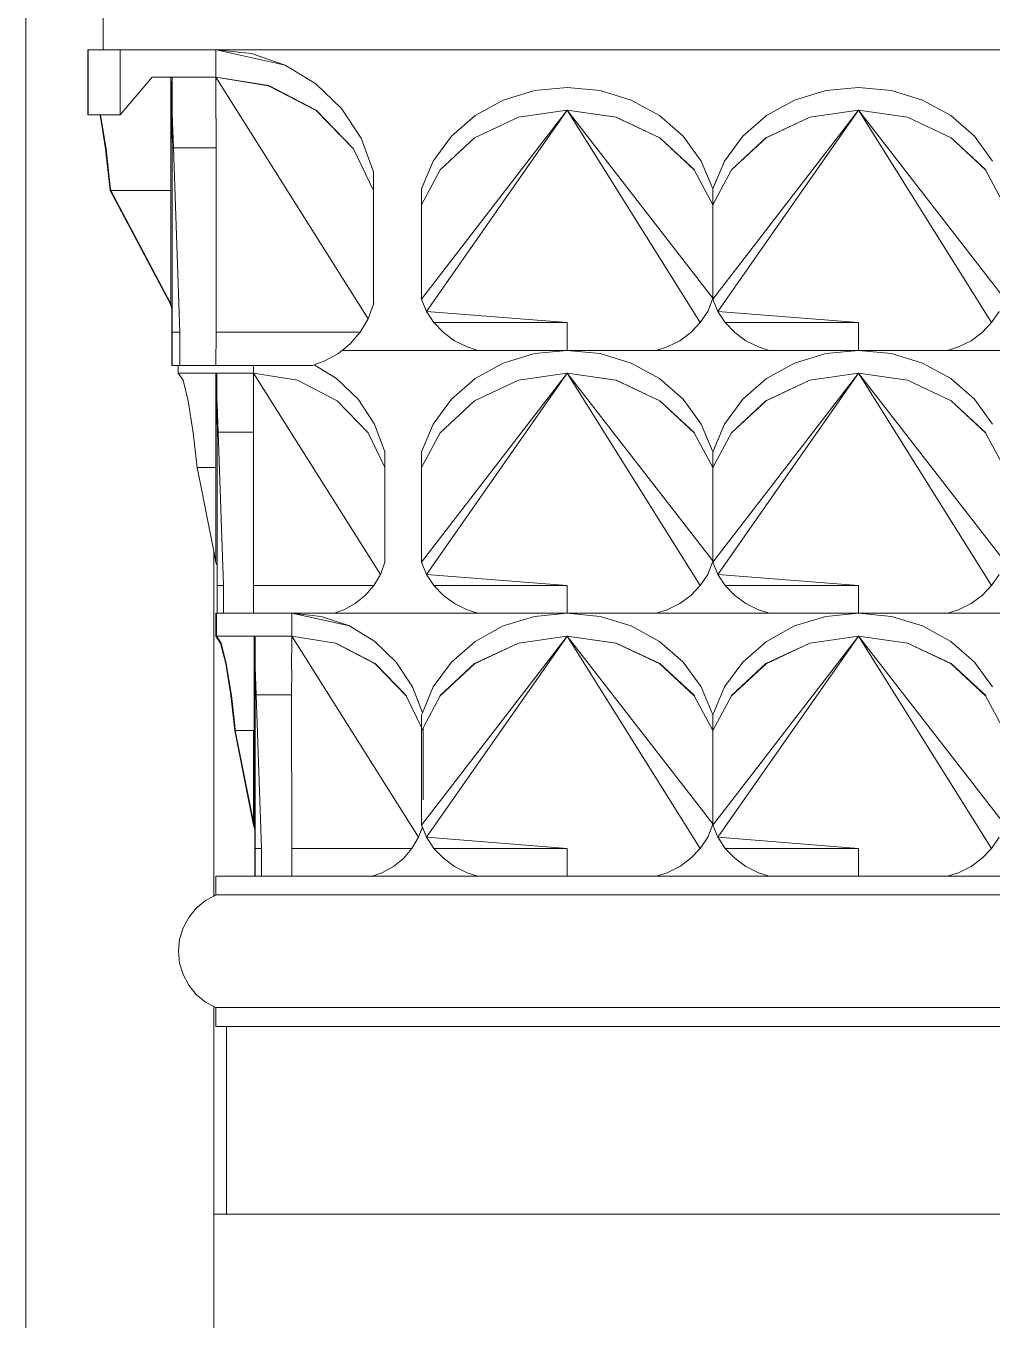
# Model space of a CAD drawing. Header units: millimetres. Extents: x -667 to -468, y -723 to -475.
# Drawn here: x -607.3918 to -607.186, y -493.4355 to -493.1598 of the extents above; entities that cross this region are included whole.
import ezdxf

# ---------------------------------------------------------------- set-up
doc = ezdxf.new("R2010")
doc.units = ezdxf.units.MM
doc.layers.add('dinding', color=36, linetype='Continuous', lineweight=9)

msp = doc.modelspace()

# ---------------------------------------------------------------- linework, layer by layer
at = {"layer": 'dinding'}
for p, q in [((-607.39176, -492.92493), (-607.39176, -494.44493)), ((-607.37529, -493.16493), (-607.37529, -493.14893)), ((-607.37858, -493.16493), (-607.37852, -493.165)), ((-607.37852, -493.16507), (-607.37858, -493.16493)), ((-607.37852, -493.16493), (-607.37858, -493.16493)), ((-607.37858, -493.16493), (-607.37858, -493.17077)), ((-607.37852, -493.165), (-607.37852, -493.16493)), ((-607.37569, -493.16493), (-607.37852, -493.16493)), ((-607.37852, -493.16507), (-607.37852, -493.165)), ((-607.37852, -493.17086), (-607.37852, -493.16507)), ((-607.37569, -493.16493), (-607.37529, -493.16493)), ((-607.37529, -493.16493), (-607.37169, -493.16493)), ((-607.37169, -493.17875), (-607.37169, -493.16493)), ((-607.37058, -493.16493), (-607.37169, -493.16493)), ((-607.37058, -493.16493), (-607.37052, -493.16493)), ((-607.37052, -493.16493), (-607.36957, -493.16493)), ((-607.36957, -493.16493), (-607.36066, -493.16493)), ((-607.36066, -493.16493), (-607.3606, -493.16494)), ((-607.3606, -493.16494), (-607.35941, -493.16493)), ((-607.35941, -493.16493), (-607.3515, -493.16493)), ((-607.3515, -493.16493), (-607.35146, -493.16493)), ((-607.35135, -493.16493), (-607.35146, -493.16493)), ((-607.35135, -493.16493), (-607.35132, -493.16493)), ((-607.35132, -493.16493), (-607.35132, -493.17076)), ((-607.35132, -493.16493), (-607.35129, -493.16493)), ((-607.35129, -493.16493), (-607.35129, -493.17077)), ((-607.35126, -493.16494), (-607.35129, -493.16493)), ((-607.01529, -493.16493), (-607.35126, -493.16494)), ((-607.35126, -493.16494), (-607.34375, -493.16574)), ((-607.33655, -493.16818), (-607.35126, -493.16494)), ((-607.34375, -493.16574), (-607.33655, -493.16818)), ((-607.37858, -493.17077), (-607.37852, -493.17086)), ((-607.37858, -493.17077), (-607.37858, -493.17875)), ((-607.37852, -493.17875), (-607.37852, -493.17086)), ((-607.36489, -493.17076), (-607.37169, -493.17875)), ((-607.36089, -493.17076), (-607.36489, -493.17076)), ((-607.36062, -493.18583), (-607.36089, -493.17076)), ((-607.36089, -493.1949), (-607.36089, -493.17076)), ((-607.36089, -493.17076), (-607.36063, -493.17755)), ((-607.36063, -493.17076), (-607.36089, -493.17076)), ((-607.35132, -493.17076), (-607.36063, -493.17076)), ((-607.36063, -493.17076), (-607.36063, -493.17755)), ((-607.35132, -493.17076), (-607.35131, -493.17951)), ((-607.35129, -493.17077), (-607.34005, -493.17255)), ((-607.35129, -493.17077), (-607.34007, -493.17258)), ((-607.31887, -493.2222), (-607.35129, -493.17077)), ((-607.33655, -493.16818), (-607.33006, -493.17214)), ((-607.34007, -493.17258), (-607.32996, -493.17784)), ((-607.34005, -493.17255), (-607.32993, -493.1778)), ((-607.33006, -493.17214), (-607.32459, -493.17742)), ((-607.28349, -493.17361), (-607.29013, -493.17564)), ((-607.2765, -493.17293), (-607.28349, -493.17361)), ((-607.26951, -493.17361), (-607.2765, -493.17293)), ((-607.26287, -493.17564), (-607.26951, -493.17361)), ((-607.22145, -493.17361), (-607.2281, -493.17564)), ((-607.21447, -493.17293), (-607.22145, -493.17361)), ((-607.20748, -493.17361), (-607.21447, -493.17293)), ((-607.20083, -493.17564), (-607.20748, -493.17361)), ((-607.29013, -493.17564), (-607.29612, -493.17894)), ((-607.25688, -493.17894), (-607.26287, -493.17564)), ((-607.2281, -493.17564), (-607.23409, -493.17894)), ((-607.19484, -493.17894), (-607.20083, -493.17564)), ((-607.37858, -493.17875), (-607.37852, -493.17875)), ((-607.37852, -493.17875), (-607.37849, -493.17876)), ((-607.37669, -493.17876), (-607.37849, -493.17876)), ((-607.37594, -493.17876), (-607.37669, -493.17876)), ((-607.37594, -493.17876), (-607.37479, -493.18599)), ((-607.37584, -493.17876), (-607.37594, -493.17876)), ((-607.37169, -493.17875), (-607.37584, -493.17876)), ((-607.37584, -493.17876), (-607.37469, -493.18599)), ((-607.36063, -493.17758), (-607.36063, -493.17755)), ((-607.36063, -493.1781), (-607.36063, -493.17758)), ((-607.36063, -493.1781), (-607.36062, -493.18583)), ((-607.3606, -493.17843), (-607.36034, -493.18582)), ((-607.32996, -493.17784), (-607.32202, -493.18601)), ((-607.32993, -493.1778), (-607.322, -493.18599)), ((-607.32459, -493.17742), (-607.32041, -493.18377)), ((-607.30752, -493.21806), (-607.2765, -493.17779)), ((-607.30644, -493.22065), (-607.2765, -493.17779)), ((-607.29612, -493.17894), (-607.30117, -493.18334)), ((-607.2765, -493.17779), (-607.2869, -493.17928)), ((-607.2765, -493.17779), (-607.28688, -493.1793)), ((-607.2661, -493.17928), (-607.2765, -493.17779)), ((-607.26612, -493.1793), (-607.2765, -493.17779)), ((-607.2765, -493.17779), (-607.24818, -493.22303)), ((-607.2765, -493.17779), (-607.24548, -493.21779)), ((-607.25183, -493.18334), (-607.25688, -493.17894)), ((-607.24548, -493.21806), (-607.21447, -493.17779)), ((-607.24441, -493.22065), (-607.21447, -493.17779)), ((-607.23409, -493.17894), (-607.23914, -493.18334)), ((-607.21447, -493.17779), (-607.22487, -493.17928)), ((-607.21447, -493.17779), (-607.22485, -493.1793)), ((-607.20406, -493.17928), (-607.21447, -493.17779)), ((-607.20408, -493.1793), (-607.21447, -493.17779)), ((-607.21447, -493.17779), (-607.18614, -493.22303)), ((-607.21447, -493.17779), (-607.18345, -493.21779)), ((-607.1898, -493.18334), (-607.19484, -493.17894)), ((-607.35128, -493.18583), (-607.35128, -493.17948)), ((-607.2869, -493.17928), (-607.29624, -493.18366)), ((-607.28688, -493.1793), (-607.29622, -493.18369)), ((-607.28688, -493.1793), (-607.2869, -493.17928)), ((-607.26612, -493.1793), (-607.2661, -493.17928)), ((-607.25679, -493.18369), (-607.26612, -493.1793)), ((-607.25676, -493.18366), (-607.2661, -493.17928)), ((-607.22487, -493.17928), (-607.23421, -493.18366)), ((-607.22485, -493.1793), (-607.23418, -493.18369)), ((-607.22485, -493.1793), (-607.22487, -493.17928)), ((-607.20408, -493.1793), (-607.20406, -493.17928)), ((-607.19475, -493.18369), (-607.20408, -493.1793)), ((-607.19473, -493.18366), (-607.20406, -493.17928)), ((-607.32041, -493.18377), (-607.31772, -493.19089)), ((-607.30117, -493.18334), (-607.30503, -493.18863)), ((-607.29624, -493.18366), (-607.30356, -493.19048)), ((-607.29622, -493.18369), (-607.30354, -493.1905)), ((-607.29622, -493.18369), (-607.29624, -493.18366)), ((-607.25679, -493.18369), (-607.25676, -493.18366)), ((-607.24946, -493.1905), (-607.25679, -493.18369)), ((-607.24944, -493.19048), (-607.25676, -493.18366)), ((-607.24797, -493.18863), (-607.25183, -493.18334)), ((-607.23914, -493.18334), (-607.243, -493.18863)), ((-607.23421, -493.18366), (-607.24153, -493.19048)), ((-607.23418, -493.18369), (-607.24151, -493.1905)), ((-607.23418, -493.18369), (-607.23421, -493.18366)), ((-607.19475, -493.18369), (-607.19473, -493.18366)), ((-607.18742, -493.1905), (-607.19475, -493.18369)), ((-607.18741, -493.19048), (-607.19473, -493.18366)), ((-607.18594, -493.18863), (-607.1898, -493.18334)), ((-607.37479, -493.18599), (-607.37378, -493.19491)), ((-607.37469, -493.18599), (-607.37378, -493.19407)), ((-607.36034, -493.18582), (-607.36062, -493.18583)), ((-607.36062, -493.18583), (-607.36061, -493.21999)), ((-607.36034, -493.18582), (-607.35896, -493.22505)), ((-607.36034, -493.18582), (-607.35128, -493.18583)), ((-607.35128, -493.22505), (-607.35128, -493.18583)), ((-607.31772, -493.19491), (-607.32202, -493.18601)), ((-607.322, -493.18599), (-607.31772, -493.19491)), ((-607.30503, -493.18863), (-607.30752, -493.19456)), ((-607.24548, -493.19456), (-607.24797, -493.18863)), ((-607.243, -493.18863), (-607.24548, -493.19456)), ((-607.31772, -493.19491), (-607.31772, -493.19089)), ((-607.30354, -493.1905), (-607.30752, -493.19791)), ((-607.30354, -493.1905), (-607.30356, -493.19048)), ((-607.24946, -493.1905), (-607.24944, -493.19048)), ((-607.24548, -493.19791), (-607.24946, -493.1905)), ((-607.24151, -493.1905), (-607.24548, -493.19791)), ((-607.24151, -493.1905), (-607.24153, -493.19048)), ((-607.18742, -493.1905), (-607.18741, -493.19048)), ((-607.18345, -493.19791), (-607.18742, -493.1905)), ((-607.37378, -493.19491), (-607.37378, -493.19407)), ((-607.37378, -493.19407), (-607.37369, -493.1949)), ((-607.37369, -493.1949), (-607.37378, -493.19491)), ((-607.37378, -493.19491), (-607.36098, -493.21909)), ((-607.36089, -493.1949), (-607.37369, -493.1949)), ((-607.37369, -493.1949), (-607.36098, -493.21891)), ((-607.36089, -493.21908), (-607.36089, -493.1949)), ((-607.31772, -493.19491), (-607.31772, -493.21909)), ((-607.30752, -493.19791), (-607.30752, -493.19456)), ((-607.24548, -493.19791), (-607.24548, -493.19456)), ((-607.30752, -493.19791), (-607.30752, -493.21806)), ((-607.24548, -493.21779), (-607.24548, -493.19791)), ((-607.36098, -493.21909), (-607.36098, -493.21891)), ((-607.36098, -493.21891), (-607.36089, -493.21908)), ((-607.36089, -493.21908), (-607.36098, -493.21909)), ((-607.36067, -493.22009), (-607.36098, -493.21909)), ((-607.36061, -493.21999), (-607.36089, -493.21908)), ((-607.36067, -493.23213), (-607.36067, -493.22009)), ((-607.36061, -493.22029), (-607.36067, -493.22009)), ((-607.36061, -493.21999), (-607.36061, -493.22029)), ((-607.36061, -493.22029), (-607.36061, -493.22505)), ((-607.31887, -493.2222), (-607.31772, -493.21909)), ((-607.31772, -493.21909), (-607.31766, -493.21876)), ((-607.30752, -493.21806), (-607.30757, -493.21779)), ((-607.30644, -493.22065), (-607.30752, -493.21806)), ((-607.2466, -493.22066), (-607.24554, -493.21806)), ((-607.24554, -493.21806), (-607.24548, -493.21779)), ((-607.24548, -493.21806), (-607.24551, -493.21793)), ((-607.24548, -493.21779), (-607.24548, -493.21806)), ((-607.24441, -493.22065), (-607.24548, -493.21806)), ((-607.31887, -493.2222), (-607.32058, -493.22505)), ((-607.30488, -493.22303), (-607.30644, -493.22065)), ((-607.30644, -493.22065), (-607.27652, -493.22303)), ((-607.30288, -493.22513), (-607.30488, -493.22303)), ((-607.30488, -493.22303), (-607.27652, -493.22303)), ((-607.27652, -493.22303), (-607.27653, -493.22893)), ((-607.25018, -493.22513), (-607.24818, -493.22303)), ((-607.24818, -493.22303), (-607.2466, -493.22066)), ((-607.24285, -493.22303), (-607.24441, -493.22065)), ((-607.24441, -493.22065), (-607.21449, -493.22303)), ((-607.24085, -493.22513), (-607.24285, -493.22303)), ((-607.24285, -493.22303), (-607.21449, -493.22303)), ((-607.21449, -493.22303), (-607.2145, -493.22893)), ((-607.18815, -493.22513), (-607.18614, -493.22303)), ((-607.18614, -493.22303), (-607.18457, -493.22066)), ((-607.36061, -493.22505), (-607.3606, -493.23213)), ((-607.35896, -493.22505), (-607.36061, -493.22505)), ((-607.35896, -493.22505), (-607.35896, -493.23213)), ((-607.35129, -493.23213), (-607.35128, -493.22505)), ((-607.32058, -493.22505), (-607.35128, -493.22505)), ((-607.32274, -493.22757), (-607.32058, -493.22505)), ((-607.3005, -493.22687), (-607.30288, -493.22513)), ((-607.25255, -493.22687), (-607.25018, -493.22513)), ((-607.23847, -493.22687), (-607.24085, -493.22513)), ((-607.19052, -493.22687), (-607.18815, -493.22513)), ((-607.32442, -493.22893), (-607.32274, -493.22757)), ((-607.29782, -493.22821), (-607.3005, -493.22687)), ((-607.29551, -493.22893), (-607.29782, -493.22821)), ((-607.25754, -493.22893), (-607.25523, -493.22821)), ((-607.25523, -493.22821), (-607.25255, -493.22687)), ((-607.23579, -493.22821), (-607.23847, -493.22687)), ((-607.23348, -493.22893), (-607.23579, -493.22821)), ((-607.19551, -493.22893), (-607.1932, -493.22821)), ((-607.1932, -493.22821), (-607.19052, -493.22687)), ((-607.33039, -493.23202), (-607.32822, -493.23127)), ((-607.32822, -493.23127), (-607.32532, -493.22966)), ((-607.32532, -493.22966), (-607.32442, -493.22893)), ((-607.32442, -493.22893), (-607.29551, -493.22893)), ((-607.29551, -493.22893), (-607.27653, -493.22893)), ((-607.28349, -493.22961), (-607.29013, -493.23164)), ((-607.27653, -493.22893), (-607.28349, -493.22961)), ((-607.2765, -493.22893), (-607.27653, -493.22893)), ((-607.26951, -493.22961), (-607.2765, -493.22893)), ((-607.25754, -493.22893), (-607.2765, -493.22893)), ((-607.26287, -493.23164), (-607.26951, -493.22961)), ((-607.25754, -493.22893), (-607.23348, -493.22893)), ((-607.23348, -493.22893), (-607.2145, -493.22893)), ((-607.22145, -493.22961), (-607.2281, -493.23164)), ((-607.2145, -493.22893), (-607.22145, -493.22961)), ((-607.21447, -493.22893), (-607.2145, -493.22893)), ((-607.20748, -493.22961), (-607.21447, -493.22893)), ((-607.19551, -493.22893), (-607.21447, -493.22893)), ((-607.20083, -493.23164), (-607.20748, -493.22961)), ((-607.19551, -493.22893), (-607.17145, -493.22893)), ((-607.3606, -493.23213), (-607.36067, -493.23213)), ((-607.35931, -493.23213), (-607.3606, -493.23213)), ((-607.35931, -493.23213), (-607.35931, -493.23379)), ((-607.35896, -493.23213), (-607.35931, -493.23213)), ((-607.35129, -493.23379), (-607.35931, -493.23379)), ((-607.35931, -493.23379), (-607.3583, -493.23528)), ((-607.35896, -493.23213), (-607.35129, -493.23213)), ((-607.35129, -493.23213), (-607.34331, -493.23213)), ((-607.35106, -493.24634), (-607.35129, -493.23379)), ((-607.35129, -493.23379), (-607.35107, -493.23947)), ((-607.35129, -493.25391), (-607.35129, -493.23379)), ((-607.35107, -493.23379), (-607.35129, -493.23379)), ((-607.34329, -493.23379), (-607.35107, -493.23379)), ((-607.35107, -493.23379), (-607.35107, -493.23947)), ((-607.34331, -493.23213), (-607.34329, -493.23379)), ((-607.34331, -493.23213), (-607.33072, -493.23213)), ((-607.34329, -493.23379), (-607.34331, -493.24108)), ((-607.31628, -493.27666), (-607.34329, -493.23379)), ((-607.34329, -493.23379), (-607.33394, -493.2353)), ((-607.33072, -493.23213), (-607.33039, -493.23202)), ((-607.33039, -493.23202), (-607.3256, -493.23494)), ((-607.30752, -493.27406), (-607.2765, -493.23379)), ((-607.30644, -493.27665), (-607.2765, -493.23379)), ((-607.29013, -493.23164), (-607.29612, -493.23494)), ((-607.2765, -493.23379), (-607.2869, -493.23528)), ((-607.2765, -493.23379), (-607.28688, -493.2353)), ((-607.2661, -493.23528), (-607.2765, -493.23379)), ((-607.26612, -493.2353), (-607.2765, -493.23379)), ((-607.2765, -493.23379), (-607.24818, -493.27903)), ((-607.2765, -493.23379), (-607.24548, -493.27379)), ((-607.25688, -493.23494), (-607.26287, -493.23164)), ((-607.24548, -493.27406), (-607.21447, -493.23379)), ((-607.24441, -493.27665), (-607.21447, -493.23379)), ((-607.2281, -493.23164), (-607.23409, -493.23494)), ((-607.21447, -493.23379), (-607.22487, -493.23528)), ((-607.21447, -493.23379), (-607.22485, -493.2353)), ((-607.20406, -493.23528), (-607.21447, -493.23379)), ((-607.20408, -493.2353), (-607.21447, -493.23379)), ((-607.21447, -493.23379), (-607.18614, -493.27903)), ((-607.21447, -493.23379), (-607.18345, -493.27379)), ((-607.19484, -493.23494), (-607.20083, -493.23164)), ((-607.3583, -493.23528), (-607.35721, -493.23965)), ((-607.33394, -493.2353), (-607.33392, -493.23528)), ((-607.33394, -493.2353), (-607.32551, -493.23969)), ((-607.33392, -493.23528), (-607.32549, -493.23966)), ((-607.3256, -493.23494), (-607.32104, -493.23934)), ((-607.29612, -493.23494), (-607.30117, -493.23934)), ((-607.2869, -493.23528), (-607.29624, -493.23966)), ((-607.28688, -493.2353), (-607.29622, -493.23969)), ((-607.28688, -493.2353), (-607.2869, -493.23528)), ((-607.26612, -493.2353), (-607.2661, -493.23528)), ((-607.25679, -493.23969), (-607.26612, -493.2353)), ((-607.25676, -493.23966), (-607.2661, -493.23528)), ((-607.25183, -493.23934), (-607.25688, -493.23494)), ((-607.23409, -493.23494), (-607.23914, -493.23934)), ((-607.22487, -493.23528), (-607.23421, -493.23966)), ((-607.22485, -493.2353), (-607.23418, -493.23969)), ((-607.22485, -493.2353), (-607.22487, -493.23528)), ((-607.20408, -493.2353), (-607.20406, -493.23528)), ((-607.19475, -493.23969), (-607.20408, -493.2353)), ((-607.19473, -493.23966), (-607.20406, -493.23528)), ((-607.1898, -493.23934), (-607.19484, -493.23494)), ((-607.35721, -493.23965), (-607.35613, -493.24648)), ((-607.35106, -493.23988), (-607.35107, -493.23947)), ((-607.32551, -493.23969), (-607.3189, -493.2465)), ((-607.32549, -493.23966), (-607.31888, -493.24648)), ((-607.32104, -493.23934), (-607.31756, -493.24463)), ((-607.30117, -493.23934), (-607.30503, -493.24463)), ((-607.29624, -493.23966), (-607.30356, -493.24648)), ((-607.29622, -493.23969), (-607.30354, -493.2465)), ((-607.29622, -493.23969), (-607.29624, -493.23966)), ((-607.25679, -493.23969), (-607.25676, -493.23966)), ((-607.24946, -493.2465), (-607.25679, -493.23969)), ((-607.24944, -493.24648), (-607.25676, -493.23966)), ((-607.24797, -493.24463), (-607.25183, -493.23934)), ((-607.23914, -493.23934), (-607.243, -493.24463)), ((-607.23421, -493.23966), (-607.24153, -493.24648)), ((-607.23418, -493.23969), (-607.24151, -493.2465)), ((-607.23418, -493.23969), (-607.23421, -493.23966)), ((-607.19475, -493.23969), (-607.19473, -493.23966)), ((-607.18742, -493.2465), (-607.19475, -493.23969)), ((-607.18741, -493.24648), (-607.19473, -493.23966)), ((-607.18594, -493.24463), (-607.1898, -493.23934)), ((-607.35107, -493.2399), (-607.35106, -493.23988)), ((-607.35107, -493.24017), (-607.35107, -493.2399)), ((-607.35107, -493.24017), (-607.35104, -493.24018)), ((-607.35104, -493.24018), (-607.35106, -493.24034)), ((-607.35105, -493.24038), (-607.35106, -493.24034)), ((-607.35106, -493.24634), (-607.35105, -493.24038)), ((-607.35105, -493.24038), (-607.35083, -493.24634)), ((-607.34331, -493.24634), (-607.34328, -493.24105)), ((-607.31756, -493.24463), (-607.31531, -493.25056)), ((-607.30503, -493.24463), (-607.30752, -493.25056)), ((-607.24548, -493.25056), (-607.24797, -493.24463)), ((-607.243, -493.24463), (-607.24548, -493.25056)), ((-607.35613, -493.24648), (-607.35529, -493.25391)), ((-607.35083, -493.24634), (-607.35106, -493.24634)), ((-607.35106, -493.24634), (-607.35106, -493.27481)), ((-607.35083, -493.24634), (-607.34968, -493.27903)), ((-607.35083, -493.24634), (-607.34331, -493.24634)), ((-607.34331, -493.24634), (-607.34328, -493.27903)), ((-607.31888, -493.24648), (-607.3189, -493.2465)), ((-607.31531, -493.25391), (-607.3189, -493.2465)), ((-607.30354, -493.2465), (-607.30752, -493.25391)), ((-607.30354, -493.2465), (-607.30356, -493.24648)), ((-607.24946, -493.2465), (-607.24944, -493.24648)), ((-607.24548, -493.25391), (-607.24946, -493.2465)), ((-607.24151, -493.2465), (-607.24548, -493.25391)), ((-607.24151, -493.2465), (-607.24153, -493.24648)), ((-607.18742, -493.2465), (-607.18741, -493.24648)), ((-607.18345, -493.25391), (-607.18742, -493.2465)), ((-607.31531, -493.25391), (-607.31531, -493.25056)), ((-607.30752, -493.25391), (-607.30752, -493.25056)), ((-607.24548, -493.25391), (-607.24548, -493.25056)), ((-607.35129, -493.25391), (-607.35529, -493.25391)), ((-607.35529, -493.25391), (-607.35176, -493.27169)), ((-607.35129, -493.27406), (-607.35129, -493.25391)), ((-607.31531, -493.25391), (-607.31531, -493.27406)), ((-607.30752, -493.25391), (-607.30752, -493.27406)), ((-607.24548, -493.27379), (-607.24548, -493.25391)), ((-607.35176, -493.34518), (-607.35176, -493.27169)), ((-607.35176, -493.27169), (-607.35129, -493.27406)), ((-607.35106, -493.27481), (-607.35129, -493.27406)), ((-607.35106, -493.27481), (-607.35105, -493.27903)), ((-607.31531, -493.27406), (-607.31615, -493.2763)), ((-607.30752, -493.27406), (-607.30757, -493.27379)), ((-607.30644, -493.27665), (-607.30752, -493.27406)), ((-607.2466, -493.27666), (-607.24554, -493.27406)), ((-607.24554, -493.27406), (-607.24548, -493.27379)), ((-607.24548, -493.27406), (-607.24551, -493.27393)), ((-607.24548, -493.27406), (-607.24548, -493.27379)), ((-607.24441, -493.27665), (-607.24548, -493.27406)), ((-607.31628, -493.27666), (-607.31769, -493.27903)), ((-607.31628, -493.27666), (-607.31615, -493.2763)), ((-607.30488, -493.27903), (-607.30644, -493.27665)), ((-607.30644, -493.27665), (-607.27652, -493.27903)), ((-607.24818, -493.27903), (-607.2466, -493.27666)), ((-607.24285, -493.27903), (-607.24441, -493.27665)), ((-607.24441, -493.27665), (-607.21449, -493.27903)), ((-607.18614, -493.27903), (-607.18457, -493.27666)), ((-607.35105, -493.27903), (-607.35105, -493.28493)), ((-607.34968, -493.27903), (-607.35105, -493.27903)), ((-607.34968, -493.27903), (-607.34969, -493.28493)), ((-607.34329, -493.28493), (-607.34328, -493.27903)), ((-607.31769, -493.27903), (-607.34328, -493.27903)), ((-607.32165, -493.28287), (-607.3195, -493.28113)), ((-607.3195, -493.28113), (-607.31769, -493.27903)), ((-607.30288, -493.28113), (-607.30488, -493.27903)), ((-607.30488, -493.27903), (-607.27652, -493.27903)), ((-607.3005, -493.28287), (-607.30288, -493.28113)), ((-607.27652, -493.27903), (-607.27653, -493.28493)), ((-607.25255, -493.28287), (-607.25018, -493.28113)), ((-607.25018, -493.28113), (-607.24818, -493.27903)), ((-607.24085, -493.28113), (-607.24285, -493.27903)), ((-607.24285, -493.27903), (-607.21449, -493.27903)), ((-607.23847, -493.28287), (-607.24085, -493.28113)), ((-607.21449, -493.27903), (-607.2145, -493.28493)), ((-607.19052, -493.28287), (-607.18815, -493.28113)), ((-607.18815, -493.28113), (-607.18614, -493.27903)), ((-607.32406, -493.28421), (-607.32165, -493.28287)), ((-607.29782, -493.28422), (-607.3005, -493.28287)), ((-607.25523, -493.28422), (-607.25255, -493.28287)), ((-607.23579, -493.28422), (-607.23847, -493.28287)), ((-607.1932, -493.28422), (-607.19052, -493.28287)), ((-607.35129, -493.28979), (-607.35129, -493.28493)), ((-607.35129, -493.28493), (-607.35119, -493.28504)), ((-607.35119, -493.28493), (-607.35129, -493.28493)), ((-607.35119, -493.28493), (-607.35105, -493.28493)), ((-607.35119, -493.28493), (-607.35119, -493.28504)), ((-607.35119, -493.28504), (-607.35119, -493.28979)), ((-607.34969, -493.28493), (-607.35105, -493.28493)), ((-607.34329, -493.28493), (-607.34969, -493.28493)), ((-607.34329, -493.28493), (-607.33517, -493.28493)), ((-607.33517, -493.28493), (-607.33517, -493.28979)), ((-607.33514, -493.28493), (-607.33517, -493.28493)), ((-607.33514, -493.28493), (-607.32888, -493.28561)), ((-607.32288, -493.28764), (-607.33514, -493.28493)), ((-607.33514, -493.28493), (-607.32615, -493.28493)), ((-607.32888, -493.28561), (-607.32288, -493.28764)), ((-607.32615, -493.28493), (-607.32406, -493.28421)), ((-607.32615, -493.28493), (-607.29551, -493.28493)), ((-607.29551, -493.28493), (-607.29782, -493.28422)), ((-607.27653, -493.28493), (-607.29551, -493.28493)), ((-607.28349, -493.28561), (-607.29013, -493.28764)), ((-607.27653, -493.28493), (-607.28349, -493.28561)), ((-607.2765, -493.28493), (-607.27653, -493.28493)), ((-607.26951, -493.28561), (-607.2765, -493.28493)), ((-607.25754, -493.28493), (-607.2765, -493.28493)), ((-607.26287, -493.28764), (-607.26951, -493.28561)), ((-607.25754, -493.28493), (-607.25523, -493.28422)), ((-607.25754, -493.28493), (-607.23348, -493.28493)), ((-607.23348, -493.28493), (-607.23579, -493.28422)), ((-607.2145, -493.28493), (-607.23348, -493.28493)), ((-607.22145, -493.28561), (-607.2281, -493.28764)), ((-607.2145, -493.28493), (-607.22145, -493.28561)), ((-607.21447, -493.28493), (-607.2145, -493.28493)), ((-607.20748, -493.28561), (-607.21447, -493.28493)), ((-607.19551, -493.28493), (-607.21447, -493.28493)), ((-607.20083, -493.28764), (-607.20748, -493.28561)), ((-607.19551, -493.28493), (-607.1932, -493.28422)), ((-607.19551, -493.28493), (-607.17145, -493.28493)), ((-607.32288, -493.28764), (-607.31748, -493.29094)), ((-607.29013, -493.28764), (-607.29612, -493.29094)), ((-607.25688, -493.29094), (-607.26287, -493.28764)), ((-607.2281, -493.28764), (-607.23409, -493.29094)), ((-607.19484, -493.29094), (-607.20083, -493.28764)), ((-607.3503, -493.29128), (-607.35129, -493.28979)), ((-607.34317, -493.28979), (-607.35119, -493.28979)), ((-607.35119, -493.28979), (-607.35018, -493.29128)), ((-607.34921, -493.29566), (-607.3503, -493.29128)), ((-607.35018, -493.29128), (-607.34909, -493.29565)), ((-607.34294, -493.30234), (-607.34317, -493.28979)), ((-607.34317, -493.28979), (-607.34295, -493.29547)), ((-607.34295, -493.28979), (-607.34317, -493.28979)), ((-607.34317, -493.30988), (-607.34317, -493.28979)), ((-607.33517, -493.28979), (-607.34295, -493.28979)), ((-607.34295, -493.28979), (-607.34295, -493.29547)), ((-607.33517, -493.28979), (-607.33519, -493.29708)), ((-607.30815, -493.33265), (-607.33517, -493.28979)), ((-607.33517, -493.28979), (-607.32582, -493.2913)), ((-607.32582, -493.2913), (-607.3258, -493.29128)), ((-607.32582, -493.2913), (-607.31739, -493.29569)), ((-607.3258, -493.29128), (-607.31737, -493.29566)), ((-607.31748, -493.29094), (-607.31292, -493.29534)), ((-607.30752, -493.33006), (-607.2765, -493.28979)), ((-607.30644, -493.33265), (-607.2765, -493.28979)), ((-607.29612, -493.29094), (-607.30117, -493.29534)), ((-607.2869, -493.29128), (-607.29624, -493.29566)), ((-607.28688, -493.2913), (-607.29622, -493.29569)), ((-607.2765, -493.28979), (-607.2869, -493.29128)), ((-607.28688, -493.2913), (-607.2869, -493.29128)), ((-607.2765, -493.28979), (-607.28688, -493.2913)), ((-607.2661, -493.29128), (-607.2765, -493.28979)), ((-607.26612, -493.2913), (-607.2765, -493.28979)), ((-607.2765, -493.28979), (-607.24818, -493.33503)), ((-607.2765, -493.28979), (-607.24548, -493.32979)), ((-607.26612, -493.2913), (-607.2661, -493.29128)), ((-607.25679, -493.29569), (-607.26612, -493.2913)), ((-607.25676, -493.29566), (-607.2661, -493.29128)), ((-607.25183, -493.29534), (-607.25688, -493.29094)), ((-607.24548, -493.33006), (-607.21447, -493.28979)), ((-607.24441, -493.33265), (-607.21447, -493.28979)), ((-607.23409, -493.29094), (-607.23914, -493.29534)), ((-607.22487, -493.29128), (-607.23421, -493.29566)), ((-607.22485, -493.2913), (-607.23418, -493.29569)), ((-607.21447, -493.28979), (-607.22487, -493.29128)), ((-607.22485, -493.2913), (-607.22487, -493.29128)), ((-607.21447, -493.28979), (-607.22485, -493.2913)), ((-607.20406, -493.29128), (-607.21447, -493.28979)), ((-607.20408, -493.2913), (-607.21447, -493.28979)), ((-607.21447, -493.28979), (-607.18614, -493.33503)), ((-607.21447, -493.28979), (-607.18345, -493.32979)), ((-607.20408, -493.2913), (-607.20406, -493.29128)), ((-607.19475, -493.29569), (-607.20408, -493.2913)), ((-607.19473, -493.29566), (-607.20406, -493.29128)), ((-607.1898, -493.29534), (-607.19484, -493.29094)), ((-607.34813, -493.30248), (-607.34921, -493.29566)), ((-607.34909, -493.29565), (-607.34801, -493.30248)), ((-607.34293, -493.29588), (-607.34295, -493.29547)), ((-607.34295, -493.2959), (-607.34293, -493.29588)), ((-607.34295, -493.29617), (-607.34295, -493.2959)), ((-607.34295, -493.29617), (-607.34292, -493.29618)), ((-607.34294, -493.30234), (-607.34293, -493.29638)), ((-607.34292, -493.29618), (-607.34293, -493.29634)), ((-607.34293, -493.29638), (-607.34293, -493.29634)), ((-607.34293, -493.29638), (-607.3427, -493.30234)), ((-607.33518, -493.30234), (-607.33516, -493.29705)), ((-607.31739, -493.29569), (-607.31078, -493.3025)), ((-607.31737, -493.29566), (-607.31076, -493.30248)), ((-607.31292, -493.29534), (-607.30944, -493.30063)), ((-607.30117, -493.29534), (-607.30503, -493.30063)), ((-607.29624, -493.29566), (-607.30356, -493.30248)), ((-607.29622, -493.29569), (-607.30354, -493.3025)), ((-607.29622, -493.29569), (-607.29624, -493.29566)), ((-607.25679, -493.29569), (-607.25676, -493.29566)), ((-607.24946, -493.3025), (-607.25679, -493.29569)), ((-607.24944, -493.30248), (-607.25676, -493.29566)), ((-607.24797, -493.30063), (-607.25183, -493.29534)), ((-607.23914, -493.29534), (-607.243, -493.30063)), ((-607.23421, -493.29566), (-607.24153, -493.30248)), ((-607.23418, -493.29569), (-607.24151, -493.3025)), ((-607.23418, -493.29569), (-607.23421, -493.29566)), ((-607.19475, -493.29569), (-607.19473, -493.29566)), ((-607.18742, -493.3025), (-607.19475, -493.29569)), ((-607.18741, -493.30248), (-607.19473, -493.29566)), ((-607.18594, -493.30063), (-607.1898, -493.29534)), ((-607.34729, -493.30991), (-607.34813, -493.30248)), ((-607.34801, -493.30248), (-607.34729, -493.30883)), ((-607.3427, -493.30234), (-607.34294, -493.30234)), ((-607.34293, -493.33081), (-607.34294, -493.30234)), ((-607.3427, -493.30234), (-607.34156, -493.33503)), ((-607.3427, -493.30234), (-607.33518, -493.30234)), ((-607.33518, -493.30234), (-607.33516, -493.33503)), ((-607.31076, -493.30248), (-607.31078, -493.3025)), ((-607.30752, -493.30924), (-607.31078, -493.3025)), ((-607.30944, -493.30063), (-607.30735, -493.30615)), ((-607.30503, -493.30063), (-607.30735, -493.30615)), ((-607.30354, -493.3025), (-607.30719, -493.3093)), ((-607.30354, -493.3025), (-607.30356, -493.30248)), ((-607.24946, -493.3025), (-607.24944, -493.30248)), ((-607.24548, -493.30991), (-607.24946, -493.3025)), ((-607.24548, -493.30656), (-607.24797, -493.30063)), ((-607.243, -493.30063), (-607.24548, -493.30656)), ((-607.24151, -493.3025), (-607.24548, -493.30991)), ((-607.24151, -493.3025), (-607.24153, -493.30248)), ((-607.18742, -493.3025), (-607.18741, -493.30248)), ((-607.18345, -493.30991), (-607.18742, -493.3025)), ((-607.30735, -493.30615), (-607.30752, -493.30656)), ((-607.30752, -493.30924), (-607.30752, -493.30656)), ((-607.24548, -493.30991), (-607.24548, -493.30656)), ((-607.34729, -493.30885), (-607.34729, -493.30883)), ((-607.34729, -493.30991), (-607.34729, -493.30885)), ((-607.34729, -493.30885), (-607.34717, -493.30988)), ((-607.34729, -493.30991), (-607.34329, -493.33006)), ((-607.34717, -493.30991), (-607.34729, -493.30991)), ((-607.34717, -493.30991), (-607.34717, -493.30988)), ((-607.34329, -493.30991), (-607.34717, -493.30991)), ((-607.34717, -493.30991), (-607.34329, -493.32944)), ((-607.34329, -493.32944), (-607.34329, -493.30991)), ((-607.34317, -493.30991), (-607.34329, -493.30991)), ((-607.34317, -493.30991), (-607.34317, -493.30988)), ((-607.34317, -493.33003), (-607.34317, -493.30991)), ((-607.30752, -493.30991), (-607.30752, -493.30924)), ((-607.30735, -493.30959), (-607.30752, -493.30991)), ((-607.30752, -493.30991), (-607.30752, -493.33006)), ((-607.30719, -493.3093), (-607.30735, -493.30959)), ((-607.30719, -493.30991), (-607.30735, -493.30959)), ((-607.30719, -493.30991), (-607.30719, -493.3093)), ((-607.30719, -493.30991), (-607.30719, -493.32468)), ((-607.24548, -493.32979), (-607.24548, -493.30991)), ((-607.34329, -493.33006), (-607.34329, -493.32944)), ((-607.34329, -493.32944), (-607.34317, -493.33003)), ((-607.34316, -493.33006), (-607.34329, -493.33006)), ((-607.34303, -493.3309), (-607.34329, -493.33006)), ((-607.34316, -493.33006), (-607.34317, -493.33003)), ((-607.34316, -493.3301), (-607.34316, -493.33006)), ((-607.34293, -493.33081), (-607.34316, -493.3301)), ((-607.30815, -493.33265), (-607.30734, -493.33047)), ((-607.30736, -493.33045), (-607.30752, -493.33006)), ((-607.30734, -493.33047), (-607.30736, -493.33045)), ((-607.30644, -493.33265), (-607.30734, -493.33047)), ((-607.2466, -493.33265), (-607.24554, -493.33006)), ((-607.24554, -493.33006), (-607.24548, -493.32979)), ((-607.24548, -493.33006), (-607.24551, -493.32993)), ((-607.24548, -493.33006), (-607.24548, -493.32979)), ((-607.24441, -493.33265), (-607.24548, -493.33006)), ((-607.34303, -493.34093), (-607.34303, -493.3309)), ((-607.34293, -493.33121), (-607.34303, -493.3309)), ((-607.34293, -493.33121), (-607.34293, -493.33081)), ((-607.34293, -493.33121), (-607.34293, -493.33503)), ((-607.30815, -493.33265), (-607.30957, -493.33503)), ((-607.30488, -493.33503), (-607.30644, -493.33265)), ((-607.30644, -493.33265), (-607.27652, -493.33503)), ((-607.24818, -493.33503), (-607.2466, -493.33265)), ((-607.24285, -493.33503), (-607.24441, -493.33265)), ((-607.24441, -493.33265), (-607.21449, -493.33503)), ((-607.18614, -493.33503), (-607.18457, -493.33265)), ((-607.34293, -493.33503), (-607.34293, -493.34093)), ((-607.34156, -493.33503), (-607.34293, -493.33503)), ((-607.34156, -493.33503), (-607.34157, -493.34093)), ((-607.33517, -493.34093), (-607.33516, -493.33503)), ((-607.30957, -493.33503), (-607.33516, -493.33503)), ((-607.31138, -493.33713), (-607.30957, -493.33503)), ((-607.30288, -493.33712), (-607.30488, -493.33503)), ((-607.30488, -493.33503), (-607.27652, -493.33503)), ((-607.27652, -493.33503), (-607.27653, -493.34093)), ((-607.25018, -493.33712), (-607.24818, -493.33503)), ((-607.24085, -493.33712), (-607.24285, -493.33503)), ((-607.24285, -493.33503), (-607.21449, -493.33503)), ((-607.21449, -493.33503), (-607.2145, -493.34093)), ((-607.18815, -493.33712), (-607.18614, -493.33503)), ((-607.31594, -493.34021), (-607.31352, -493.33887)), ((-607.31352, -493.33887), (-607.31138, -493.33713)), ((-607.3005, -493.33887), (-607.30288, -493.33712)), ((-607.29782, -493.34021), (-607.3005, -493.33887)), ((-607.25523, -493.34021), (-607.25255, -493.33887)), ((-607.25255, -493.33887), (-607.25018, -493.33712)), ((-607.23847, -493.33887), (-607.24085, -493.33712)), ((-607.23579, -493.34021), (-607.23847, -493.33887)), ((-607.1932, -493.34021), (-607.19052, -493.33887)), ((-607.19052, -493.33887), (-607.18815, -493.33712)), ((-607.35129, -493.34493), (-607.35129, -493.34093)), ((-607.35129, -493.34093), (-607.34303, -493.34093)), ((-607.34293, -493.34093), (-607.34303, -493.34093)), ((-607.34168, -493.34093), (-607.34293, -493.34093)), ((-607.34168, -493.34093), (-607.34157, -493.34093)), ((-607.34157, -493.34093), (-607.33528, -493.34093)), ((-607.33517, -493.34093), (-607.33528, -493.34093)), ((-607.33517, -493.34093), (-607.31803, -493.34093)), ((-607.31803, -493.34093), (-607.31594, -493.34021)), ((-607.31803, -493.34093), (-607.29551, -493.34093)), ((-607.29551, -493.34093), (-607.29782, -493.34021)), ((-607.27653, -493.34093), (-607.29551, -493.34093)), ((-607.25754, -493.34093), (-607.27653, -493.34093)), ((-607.25754, -493.34093), (-607.25523, -493.34021)), ((-607.25754, -493.34093), (-607.23348, -493.34093)), ((-607.23348, -493.34093), (-607.23579, -493.34021)), ((-607.2145, -493.34093), (-607.23348, -493.34093)), ((-607.19551, -493.34093), (-607.2145, -493.34093)), ((-607.19551, -493.34093), (-607.1932, -493.34021)), ((-607.19551, -493.34093), (-607.17145, -493.34093)), ((-607.35549, -493.34775), (-607.35353, -493.34613)), ((-607.35353, -493.34613), (-607.35176, -493.34518)), ((-607.35176, -493.34518), (-607.35129, -493.34493)), ((-607.01529, -493.34493), (-607.35129, -493.34493)), ((-607.3583, -493.35196), (-607.3571, -493.34972)), ((-607.3571, -493.34972), (-607.35549, -493.34775)), ((-607.35904, -493.3544), (-607.3583, -493.35196)), ((-607.35929, -493.35693), (-607.35904, -493.3544)), ((-607.35904, -493.35946), (-607.35929, -493.35693)), ((-607.3583, -493.3619), (-607.35904, -493.35946)), ((-607.3571, -493.36414), (-607.3583, -493.3619)), ((-607.35549, -493.36611), (-607.3571, -493.36414)), ((-607.35353, -493.36773), (-607.35549, -493.36611)), ((-607.35176, -493.36868), (-607.35353, -493.36773)), ((-607.35176, -493.41293), (-607.35176, -493.36868)), ((-607.35129, -493.36893), (-607.35176, -493.36868)), ((-607.01529, -493.36893), (-607.35129, -493.36893)), ((-607.35129, -493.37293), (-607.35129, -493.36893)), ((-607.34908, -493.37293), (-607.35129, -493.37293)), ((-607.34908, -493.37293), (-607.34908, -493.41293)), ((-607.34908, -493.37293), (-607.01529, -493.37293)), ((-607.35176, -493.41293), (-607.34908, -493.41293)), ((-607.35176, -494.44493), (-607.35176, -493.41293)), ((-607.01176, -493.41293), (-607.34908, -493.41293))]:
    msp.add_line(p, q, dxfattribs=at)

doc.saveas('drawing.dxf')
